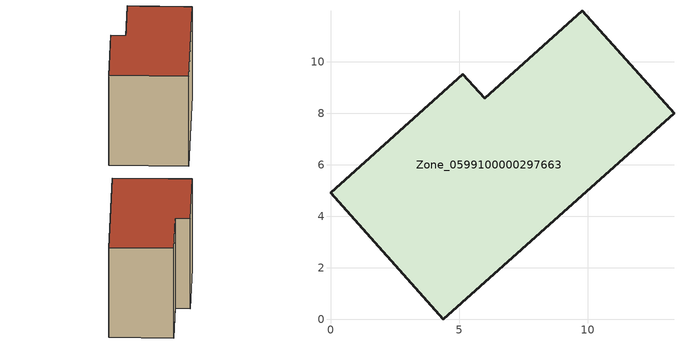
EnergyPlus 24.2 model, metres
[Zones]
Zone_0599100000297663
 floor ground (C_G): 4.38,0 0,4.91 5.15,9.53 5.99,8.59 9.79,11.99 13.35,8 z0
 wall outside (C_F): 0,4.91 4.38,0 13.35,8 9.79,11.99 5.99,8.59 5.15,9.53 0,4.91 z0:8.4
 roof outside (C_R): 5.15,9.53 0,4.91 4.38,0 13.35,8 9.79,11.99 5.99,8.59 z8.4
[BUILDING]
Pand.0599100000297663: North Axis=0; Terrain=City; Loads Convergence Tolerance Value=0.04; Temperature Convergence Tolerance Value=0.4; Solar Distribution=FullExterior; Maximum Number of Warmup Days=25; Minimum Number of Warmup Days=1
[Site:Location]
Rotterdam.The.Hague.AP_ZH_NLD Design_Conditions: Latitude=51.96; Longitude=4.45; Time Zone=1; Elevation=-4.5
[SITE:GROUNDTEMPERATURE:BUILDINGSURFACE]
18, 18, 18, 18, 18, 18, 18, 18, 18, 18, 18, 18
[MATERIAL] Thermal Absorptance=0.9; Solar Absorptance=0.7; Visible Absorptance=0.7
Name | Roughness | Thickness | Conductivity | Density | Specific Heat
G.TI.1975-1991 | MediumSmooth | 0.15 | 0.288461 | 540 | 1210
F.TI.1975-1991 | Rough | 0.3 | 0.230769 | 1920 | 840
R.TI.1975-1991 | MediumRough | 0.2 | 0.153846 | 1500 | 1000
[CONSTRUCTION]
C_G: G.TI.1975-1991
C_F: F.TI.1975-1991
C_R: R.TI.1975-1991
[ZONE]
Zone_0599100000297663: Type=1; Multiplier=1; Ceiling Height=Autocalculate; Volume=Autocalculate; Floor Area=autocalculate; Part of Total Floor Area=Yes
[ZONEINFILTRATION:DESIGNFLOWRATE]
Infil_Zone_0599100000297663: Zone or ZoneList or Space or SpaceList=Zone_0599100000297663; Schedule=AlwaysOn; Design Flow Rate Calculation Method=Flow/Area; Flow Rate per Floor Area=0.003; Constant Term Coefficient=1; Temperature Term Coefficient=0; Velocity Term Coefficient=0; Velocity Squared Term Coefficient=0
[HVACTEMPLATE:ZONE:IDEALLOADSAIRSYSTEM]
Zone_0599100000297663: Maximum Heating Supply Air Temperature=50; Minimum Cooling Supply Air Temperature=13; Maximum Heating Supply Air Humidity Ratio=0.0156; Minimum Cooling Supply Air Humidity Ratio=0.0077; Heating Limit=NoLimit; Cooling Limit=NoLimit; Dehumidification Control Type=ConstantSensibleHeatRatio; Cooling Sensible Heat Ratio=0.7; Dehumidification Setpoint=60; Humidification Control Type=None; Humidification Setpoint=30; Outdoor Air Method=None; Outdoor Air Flow Rate per Person=0.00944; Outdoor Air Flow Rate per Zone Floor Area=0; Outdoor Air Flow Rate per Zone=0; Demand Controlled Ventilation Type=None; Outdoor Air Economizer Type=NoEconomizer; Heat Recovery Type=None; Sensible Heat Recovery Effectiveness=0.7; Latent Heat Recovery Effectiveness=0.65
[ZONECONTROL:THERMOSTAT]
ThermostatControl_Zone_0599100000297663: Zone or ZoneList=Zone_0599100000297663; Control Type Schedule=DualSetpointControlType; Control 1=Thermostat_Zone_0599100000297663; Temperature Difference Between Cutout And Setpoint=0
[THERMOSTATSETPOINT:DUALSETPOINT]
Thermostat_Zone_0599100000297663: Heating Setpoint Temperature Schedule=HeatingSetpoint_Zone_0599100000297663; Cooling Setpoint Temperature Schedule=CoolingSetpoint_Zone_0599100000297663
[SCHEDULE:COMPACT]
HeatingSetpoint_Zone_0599100000297663: Through: 12/31, For: AllDays, Until: 24:00, 21
CoolingSetpoint_Zone_0599100000297663: Through: 12/31, For: AllDays, Until: 24:00, 24
DualSetpointControlType: Through: 12/31, For: AllDays, Until: 24:00, 4
AlwaysOn: Through: 12/31, For: AllDays, Until: 24:00, 1
